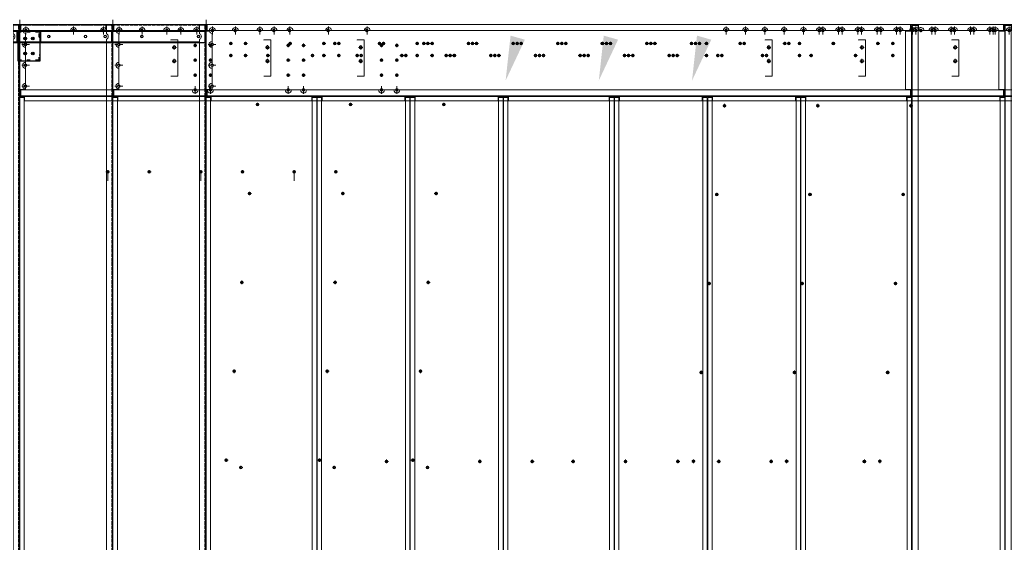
# Model space of a CAD drawing. Header units: millimetres. Extents: x -664124 to 30784, y -141094 to 22397.
# Drawn here: x -662424 to -659109, y -139088 to -137328 of the extents above; entities that cross this region are included whole.
import ezdxf

# ---------------------------------------------------------------- set-up
doc = ezdxf.new("R2010")
doc.units = ezdxf.units.MM
for name, pattern in [('DASHDOT', [18.5, 12, -3, 0.5, -3]), ('DASHED', [15, 12, -3]), ('DASHSPACE', [30, 12, -18])]:
    doc.linetypes.add(name, pattern=pattern)
doc.layers.add('냉각탑_dim', color=1, linetype='Continuous')

# ---------------------------------------------------------------- blocks, each defined once
blk = doc.blocks.new('5679796')
at = {"color": 7, "lineweight": 13, "ltscale": 0.027667}
for p, q in [((165481.5, 14310.4), (165481.5, 14327)), ((165483.5, 14310.4), (165483.5, 14327)), ((165481.5, 13335.8), (165481.5, 13352.4)), ((165483.5, 13335.8), (165483.5, 13352.4))]:
    blk.add_line(p, q, dxfattribs=at)
at = {"color": 7, "lineweight": 13, "ltscale": 0.061}
for p, q in [((165520.1, 14327.5), (165483.5, 14327.5)), ((165483.5, 13335.3), (165520.1, 13335.3))]:
    blk.add_line(p, q, dxfattribs=at)
at = {"color": 7, "lineweight": 13, "ltscale": 0.031833}
for p, q in [((165483.5, 14308.4), (165483.5, 14327.5)), ((165483.5, 13335.3), (165483.5, 13354.4))]:
    blk.add_line(p, q, dxfattribs=at)
at = {"color": 7, "lineweight": 13, "ltscale": 0.060846}
blk.add_line((165483.6, 14327.5), (165520.1, 14327.5), dxfattribs=at)
at = {"color": 7, "lineweight": 13, "ltscale": 0.058667}
for p, q in [((165484.9, 14330.4), (165520.1, 14330.4)), ((165520.1, 14328.4), (165484.9, 14328.4)), ((165520.1, 13334.4), (165484.9, 13334.4)), ((165484.9, 13332.4), (165520.1, 13332.4))]:
    blk.add_line(p, q, dxfattribs=at)
at = {"color": 7, "lineweight": 13, "ltscale": 0.004007}
for p, q in [((165522.5, 14328.4), (165520.1, 14328.4)), ((165522.5, 13334.4), (165520.1, 13334.4))]:
    blk.add_line(p, q, dxfattribs=at)
at = {"color": 7, "lineweight": 13, "ltscale": 0.0015}
for p, q in [((165520.1, 14328.4), (165520.1, 14327.5)), ((165520.1, 14327.5), (165520.1, 14328.4)), ((165520.1, 13335.3), (165520.1, 13334.4)), ((165520.1, 13334.4), (165520.1, 13335.3))]:
    blk.add_line(p, q, dxfattribs=at)
at = {"color": 7, "lineweight": 13}
for p, q in [((165520.1, 14327.5), (165520.1, 13965.9)), ((165523.5, 14327), (165523.5, 13335.8)), ((165481.5, 14308.4), (165481.5, 13965.9)), ((165481.5, 14308.4), (165481.5, 13965.9)), ((165484.9, 14308.4), (165484.9, 13965.9)), ((165481.5, 13886.9), (165481.5, 13354.4)), ((165481.5, 13886.9), (165481.5, 13354.4)), ((165484.9, 13886.9), (165484.9, 13354.4)), ((165520.1, 13886.9), (165520.1, 13335.3))]:
    blk.add_line(p, q, dxfattribs=at)
at = {"color": 7, "lineweight": 13, "ltscale": 0.001795}
for p, q in [((165522, 14328.4), (165522.9, 14329.1)), ((165522, 13334.4), (165522.9, 13333.8))]:
    blk.add_line(p, q, dxfattribs=at)
at = {"color": 7, "lineweight": 13, "ltscale": 0.003333}
for p, q in [((165483.5, 14310.4), (165481.5, 14310.4)), ((165481.5, 14308.4), (165483.5, 14308.4)), ((165483.5, 14308.4), (165481.5, 14308.4)), ((165483.5, 13352.4), (165481.5, 13352.4))]:
    blk.add_line(p, q, dxfattribs=at)
at = {"color": 7, "lineweight": 13, "ltscale": 0.003329}
blk.add_line((165483.5, 14308.4), (165483.5, 14310.4), dxfattribs=at)
at = {"color": 7, "lineweight": 13, "ltscale": 0.002333}
for p, q in [((165484.9, 14308.4), (165483.5, 14308.4)), ((165483.5, 13354.4), (165484.9, 13354.4))]:
    blk.add_line(p, q, dxfattribs=at)
for p, q in [((165481.5, 13965.9), (165523.5, 13965.9)), ((165521.5, 13886.9), (165521.5, 13965.9)), ((165481.5, 13886.9), (165523.5, 13886.9))]:
    blk.add_line(p, q)
at = {"color": 7, "lineweight": 13, "ltscale": 0.005667}
blk.add_line((165481.5, 13354.4), (165484.9, 13354.4), dxfattribs=at)
at = {"color": 7, "lineweight": 13, "ltscale": 0.003337}
blk.add_line((165483.5, 13352.4), (165483.5, 13354.4), dxfattribs=at)
at = {"color": 7, "lineweight": 13}
for centre in [(165503.5, 14306.4), (165503.5, 14116.4), (165503.5, 13736.4), (165503.5, 13546.4), (165503.5, 13356.4)]:
    blk.add_circle(centre, 3, dxfattribs=at)
for centre, radius, start, end in [((165484.9, 14327), 3.4, 90, 180), ((165484.9, 14327), 1.4, 90, 159.0752), ((165520.1, 14327), 3.4, 0, 90), ((165484.9, 13335.8), 3.4, 180, 270), ((165484.9, 13335.8), 1.4, 200.9249, 270), ((165520.1, 13335.8), 3.4, 270, 0)]:
    blk.add_arc(centre, radius, start, end, dxfattribs=at)
for points in [[(165523.5, 14327), (165523.5, 14327.3), (165523.5, 14327.6), (165523.3, 14327.8), (165523, 14328.1), (165522.7, 14328.4), (165522.6, 14328.4), (165522.6, 14328.4), (165522.5, 14328.4)], [(165523.5, 13335.8), (165523.5, 13335.6), (165523.5, 13335.3), (165523.3, 13335.1), (165523, 13334.8), (165522.7, 13334.5), (165522.6, 13334.5), (165522.6, 13334.5), (165522.5, 13334.4)]]:
    blk.add_open_spline(points, degree=5, knots=[0, 0, 0, 0, 0, 0, 4.583204, 4.583204, 4.583204, 5.126781, 5.126781, 5.126781, 5.126781, 5.126781, 5.126781], dxfattribs=at)
blk = doc.blocks.new('568596')
at = {"color": 7, "lineweight": 13, "ltscale": 0.00166}
for p, q in [((169550.9, 17462.9), (169549.9, 17462.9)), ((173046.9, 17462.9), (173047.9, 17462.9)), ((169550.9, 16620.9), (169549.9, 16620.9)), ((173046.9, 16620.9), (173047.9, 16620.9))]:
    blk.add_line(p, q, dxfattribs=at)
at = {"color": 7, "lineweight": 13, "ltscale": 0.0015}
for p, q in [((169549.9, 17462.9), (169549.9, 17462)), ((173047.9, 17462), (173047.9, 17462.9)), ((169549.9, 16621.8), (169549.9, 16620.9)), ((173047.9, 16620.9), (173047.9, 16621.8))]:
    blk.add_line(p, q, dxfattribs=at)
at = {"color": 7, "lineweight": 13}
for p, q in [((169549.9, 17462.9), (169549.9, 16621.8)), ((169549.9, 17462), (169549.9, 17436.4)), ((173046.2, 17464.9), (169551.6, 17464.9)), ((173047.9, 16621.8), (173047.9, 17462.9)), ((173047.9, 17442.9), (173047.9, 17462)), ((170022.9, 17008.9), (171222.9, 17008.9)), ((169551.6, 16618.9), (173046.2, 16618.9))]:
    blk.add_line(p, q, dxfattribs=at)
at = {"color": 7, "linetype": 'DASHED', "lineweight": 13, "ltscale": 0.003333}
for p, q in [((169551.9, 17462), (169549.9, 17462)), ((169549.9, 17445.4), (169551.9, 17445.4)), ((169549.9, 17442.9), (169551.9, 17442.9)), ((169644.9, 17464.9), (169644.9, 17462.9)), ((169650.9, 17464.9), (169650.9, 17462.9)), ((169844.9, 17464.9), (169844.9, 17462.9)), ((169850.9, 17464.9), (169850.9, 17462.9)), ((173014.9, 17464.9), (173014.9, 17462.9)), ((173020.9, 17464.9), (173020.9, 17462.9)), ((173047.9, 17462), (173045.9, 17462)), ((173047.9, 17442.9), (173045.9, 17442.9)), ((169549.9, 17436.4), (169551.9, 17436.4)), ((169549.9, 17407.4), (169551.9, 17407.4)), ((169549.9, 17398.4), (169551.9, 17398.4)), ((169549.9, 17217.4), (169551.9, 17217.4)), ((169549.9, 17208.4), (169551.9, 17208.4)), ((169549.9, 17027.4), (169551.9, 17027.4)), ((169549.9, 17018.4), (169551.9, 17018.4)), ((169549.9, 16837.4), (169551.9, 16837.4)), ((169549.9, 16828.4), (169551.9, 16828.4)), ((173047.9, 16727.9), (173045.9, 16727.9)), ((173047.9, 16709.9), (173045.9, 16709.9)), ((169549.9, 16647.4), (169551.9, 16647.4)), ((169549.9, 16640.9), (169551.9, 16640.9)), ((169549.9, 16638.4), (169551.9, 16638.4)), ((169551.9, 16621.8), (169549.9, 16621.8)), ((169644.9, 16620.9), (169644.9, 16618.9)), ((169650.9, 16620.9), (169650.9, 16618.9)), ((169844.9, 16620.9), (169844.9, 16618.9)), ((169850.9, 16620.9), (169850.9, 16618.9)), ((170044.9, 16620.9), (170044.9, 16618.9)), ((170050.9, 16620.9), (170050.9, 16618.9)), ((170244.9, 16620.9), (170244.9, 16618.9)), ((170250.9, 16620.9), (170250.9, 16618.9)), ((170444.9, 16620.9), (170444.9, 16618.9)), ((170450.9, 16620.9), (170450.9, 16618.9)), ((170644.9, 16620.9), (170644.9, 16618.9)), ((170650.9, 16620.9), (170650.9, 16618.9)), ((170844.9, 16620.9), (170844.9, 16618.9)), ((170850.9, 16620.9), (170850.9, 16618.9)), ((171044.9, 16620.9), (171044.9, 16618.9)), ((171050.9, 16620.9), (171050.9, 16618.9)), ((171244.9, 16620.9), (171244.9, 16618.9)), ((171250.9, 16620.9), (171250.9, 16618.9)), ((171444.9, 16620.9), (171444.9, 16618.9)), ((171450.9, 16620.9), (171450.9, 16618.9)), ((171644.9, 16620.9), (171644.9, 16618.9)), ((171650.9, 16620.9), (171650.9, 16618.9)), ((171844.9, 16620.9), (171844.9, 16618.9)), ((171850.9, 16620.9), (171850.9, 16618.9)), ((172044.9, 16620.9), (172044.9, 16618.9)), ((172050.9, 16620.9), (172050.9, 16618.9)), ((172244.9, 16620.9), (172244.9, 16618.9)), ((172250.9, 16620.9), (172250.9, 16618.9)), ((172444.9, 16620.9), (172444.9, 16618.9)), ((172450.9, 16620.9), (172450.9, 16618.9)), ((172644.9, 16620.9), (172644.9, 16618.9)), ((172650.9, 16620.9), (172650.9, 16618.9)), ((172844.9, 16620.9), (172844.9, 16618.9)), ((172850.9, 16620.9), (172850.9, 16618.9)), ((173014.9, 16620.9), (173014.9, 16618.9)), ((173020.9, 16620.9), (173020.9, 16618.9)), ((173047.9, 16640.9), (173045.9, 16640.9)), ((173047.9, 16621.8), (173045.9, 16621.8))]:
    blk.add_line(p, q, dxfattribs=at)
at = {"color": 7, "lineweight": 13, "ltscale": 0.001174}
for p, q in [((169550.9, 17462.9), (169551.6, 17462.9)), ((173046.9, 17462.9), (173046.2, 17462.9)), ((169550.9, 16620.9), (169551.6, 16620.9)), ((173046.9, 16620.9), (173046.2, 16620.9))]:
    blk.add_line(p, q, dxfattribs=at)
at = {"color": 7, "lineweight": 13, "ltscale": 0.002252}
for p, q in [((169551.6, 17464.9), (169551.6, 17463.6)), ((173046.2, 17464.9), (173046.2, 17463.6)), ((169551.6, 16618.9), (169551.6, 16620.3)), ((173046.2, 16618.9), (173046.2, 16620.3))]:
    blk.add_line(p, q, dxfattribs=at)
at = {"color": 7, "lineweight": 13, "ltscale": 0.002009}
for p, q in [((169551.6, 17462.4), (169551.6, 17463.6)), ((173046.2, 17462.4), (173046.2, 17463.6)), ((169551.6, 16621.5), (169551.6, 16620.3)), ((173046.2, 16621.5), (173046.2, 16620.3))]:
    blk.add_line(p, q, dxfattribs=at)
at = {"color": 7, "linetype": 'DASHED', "lineweight": 13}
for p, q in [((173046.2, 17462.9), (169551.6, 17462.9)), ((169551.9, 17464.9), (169551.9, 16621.8)), ((169551.9, 17462), (169551.9, 17436.4)), ((170044.9, 17464.9), (170044.9, 17462.9)), ((170050.9, 17464.9), (170050.9, 17462.9)), ((170244.9, 17464.9), (170244.9, 17462.9)), ((170250.9, 17464.9), (170250.9, 17462.9)), ((170444.9, 17464.9), (170444.9, 17462.9)), ((170450.9, 17464.9), (170450.9, 17462.9)), ((170644.9, 17464.9), (170644.9, 17462.9)), ((170650.9, 17464.9), (170650.9, 17462.9)), ((170844.9, 17464.9), (170844.9, 17462.9)), ((170850.9, 17464.9), (170850.9, 17462.9)), ((171044.9, 17464.9), (171044.9, 17462.9)), ((171050.9, 17464.9), (171050.9, 17462.9)), ((171244.9, 17464.9), (171244.9, 17462.9)), ((171250.9, 17464.9), (171250.9, 17462.9)), ((171444.9, 17464.9), (171444.9, 17462.9)), ((171450.9, 17464.9), (171450.9, 17462.9)), ((171644.9, 17464.9), (171644.9, 17462.9)), ((171650.9, 17464.9), (171650.9, 17462.9)), ((171844.9, 17464.9), (171844.9, 17462.9)), ((171850.9, 17464.9), (171850.9, 17462.9)), ((172044.9, 17464.9), (172044.9, 17462.9)), ((172050.9, 17464.9), (172050.9, 17462.9)), ((172244.9, 17464.9), (172244.9, 17462.9)), ((172250.9, 17464.9), (172250.9, 17462.9)), ((172444.9, 17464.9), (172444.9, 17462.9)), ((172450.9, 17464.9), (172450.9, 17462.9)), ((172644.9, 17464.9), (172644.9, 17462.9)), ((172650.9, 17464.9), (172650.9, 17462.9)), ((172844.9, 17464.9), (172844.9, 17462.9)), ((172850.9, 17464.9), (172850.9, 17462.9)), ((173045.9, 16621.8), (173045.9, 17464.9)), ((173045.9, 17442.9), (173045.9, 17462)), ((169551.6, 16620.9), (173046.2, 16620.9))]:
    blk.add_line(p, q, dxfattribs=at)
at = {"color": 7, "linetype": 'DASHED', "lineweight": 13, "ltscale": 0.001183}
for p, q in [((169551.6, 17462.9), (169552.3, 17462.9)), ((173046.2, 17462.9), (173045.5, 17462.9)), ((169551.6, 16620.9), (169552.3, 16620.9)), ((173046.2, 16620.9), (173045.5, 16620.9))]:
    blk.add_line(p, q, dxfattribs=at)
at = {"color": 7, "linetype": 'DASHED', "lineweight": 13, "ltscale": 0.001406}
for p, q in [((169551.6, 17462.4), (169551.6, 17461.5)), ((173046.2, 17462.4), (173046.2, 17461.5)), ((169551.6, 16621.5), (169551.6, 16622.3)), ((173046.2, 16621.5), (173046.2, 16622.3))]:
    blk.add_line(p, q, dxfattribs=at)
at = {"color": 7, "linetype": 'DASHED', "lineweight": 13, "ltscale": 0.027667}
for p, q in [((169551.6, 17444.9), (169551.6, 17461.5)), ((173046.2, 17461.5), (173046.2, 17444.9)), ((169551.6, 16622.3), (169551.6, 16638.9)), ((173046.2, 16638.9), (173046.2, 16622.3))]:
    blk.add_line(p, q, dxfattribs=at)
at = {"color": 7, "lineweight": 13, "ltscale": 0.058667}
for p, q in [((173046.2, 17444.9), (169551.6, 17444.9)), ((169553.3, 17442.9), (169569.9, 17442.9)), ((169569.9, 17444.9), (169569.9, 16640.9)), ((173027.9, 16640.9), (173027.9, 17444.9)), ((173045.9, 17442.9), (173027.9, 17442.9)), ((170022.9, 16658.9), (170022.9, 17008.9)), ((171222.9, 16658.9), (171222.9, 17008.9)), ((170022.9, 16658.9), (171222.9, 16658.9)), ((169917.7, 16638.9), (169551.6, 16638.9)), ((169569.9, 16640.9), (169551.9, 16640.9)), ((169999.2, 16638.9), (169936.1, 16638.9)), ((170016.6, 16638.9), (170039.2, 16638.9)), ((170056.6, 16638.9), (170269.2, 16638.9)), ((170286.6, 16638.9), (170499.2, 16638.9)), ((170516.6, 16638.9), (170729.2, 16638.9)), ((170746.6, 16638.9), (170959.2, 16638.9)), ((170976.6, 16638.9), (171189.2, 16638.9)), ((171206.6, 16638.9), (171229.2, 16638.9)), ((171246.6, 16638.9), (172998.7, 16638.9)), ((173017.1, 16638.9), (173046.2, 16638.9)), ((173045.9, 16640.9), (173027.9, 16640.9))]:
    blk.add_line(p, q, dxfattribs=at)
at = {"color": 7, "linetype": 'DASHED', "lineweight": 13, "ltscale": 0.0015}
for p, q in [((169551.9, 17462.9), (169551.9, 17462)), ((173045.9, 17462), (173045.9, 17462.9)), ((169551.9, 16621.8), (169551.9, 16620.9)), ((173045.9, 16620.9), (173045.9, 16621.8))]:
    blk.add_line(p, q, dxfattribs=at)
at = {"color": 7, "linetype": 'DASHED', "lineweight": 13, "ltscale": 0.002333}
for p, q in [((169551.9, 17442.9), (169553.3, 17442.9)), ((173045.9, 17442.9), (173044.5, 17442.9)), ((173045.9, 16640.9), (173044.5, 16640.9))]:
    blk.add_line(p, q, dxfattribs=at)
at = {"color": 7, "lineweight": 13, "ltscale": 0.058667}
for centre in [(169926.9, 17402.9), (173007.9, 17402.9), (173007.9, 17022.9), (173007.9, 16832.9), (169926.9, 16642.9), (170007.9, 16643.9), (170047.9, 16643.9), (170277.9, 16643.9), (170507.9, 16643.9), (170737.9, 16643.9), (170967.9, 16643.9), (171197.9, 16643.9), (171237.9, 16643.9), (173007.9, 16642.9)]:
    blk.add_circle(centre, 4.5, dxfattribs=at)
at = {"color": 7, "lineweight": 13}
for centre in [(169926.9, 17212.9), (169926.9, 17022.9), (170007.9, 17023.9), (170047.9, 17023.9), (170277.9, 17023.9), (170507.9, 17023.9), (170737.9, 17023.9), (170967.9, 17023.9), (171197.9, 17023.9), (171237.9, 17023.9), (169926.9, 16832.9), (170007.9, 16833.9), (171237.9, 16833.9)]:
    blk.add_circle(centre, 4.5, dxfattribs=at)
for centre in [(172950.9, 17225.4), (173000.7, 17225.4), (172950.9, 17200.4), (173000.7, 17200.4)]:
    blk.add_circle(centre, 4.5)
at = {"color": 7, "lineweight": 13, "ltscale": 0.058667}
for centre, start, end in [((169926.9, 16642.9), 203.5779, 336.4221), ((170007.9, 16643.9), 209.9997, 330.0003), ((170047.9, 16643.9), 209.9997, 330.0003), ((170277.9, 16643.9), 209.9997, 330.0003), ((170507.9, 16643.9), 209.9997, 330.0003), ((170737.9, 16643.9), 209.9997, 330.0003), ((170967.9, 16643.9), 209.9997, 330.0003), ((171197.9, 16643.9), 209.9997, 330.0003), ((171237.9, 16643.9), 209.9997, 330.0003), ((173007.9, 16642.9), 203.5782, 336.4218)]:
    blk.add_arc(centre, 10, start, end, dxfattribs=at)
at = {"color": 7, "lineweight": 13}
for points in [[(169553.3, 17461.5), (169552.8, 17461.8), (169552.3, 17462.1), (169551.8, 17462.4), (169551.3, 17462.6), (169550.9, 17462.9)], [(169553.3, 17461.5), (169553, 17462), (169552.6, 17462.4), (169552.3, 17462.8), (169552, 17463.2), (169551.6, 17463.6)], [(173044.5, 17461.5), (173044.8, 17462), (173045.2, 17462.4), (173045.5, 17462.8), (173045.9, 17463.2), (173046.2, 17463.6)], [(173044.5, 17461.5), (173045, 17461.8), (173045.6, 17462.1), (173046.1, 17462.4), (173046.5, 17462.6), (173046.9, 17462.9)], [(169553.3, 16622.3), (169552.8, 16622.1), (169552.3, 16621.8), (169551.8, 16621.5), (169551.3, 16621.2), (169550.9, 16620.9)], [(169553.3, 16622.3), (169553, 16621.9), (169552.6, 16621.5), (169552.3, 16621), (169552, 16620.6), (169551.6, 16620.3)], [(173044.5, 16622.3), (173045, 16622.1), (173045.6, 16621.8), (173046.1, 16621.5), (173046.5, 16621.2), (173046.9, 16620.9)], [(173044.5, 16622.3), (173044.8, 16621.9), (173045.2, 16621.5), (173045.5, 16621), (173045.9, 16620.6), (173046.2, 16620.3)]]:
    blk.add_open_spline(points, degree=5, dxfattribs=at)
at = {"color": 7, "linetype": 'DASHED', "lineweight": 13}
for points in [[(169553.3, 17461.5), (169553, 17461.7), (169552.6, 17461.9), (169552.3, 17462.1), (169551.9, 17462.2), (169551.6, 17462.4)], [(169553.3, 17461.5), (169553.1, 17461.8), (169552.9, 17462.1), (169552.7, 17462.4), (169552.5, 17462.6), (169552.3, 17462.9)], [(173044.5, 17461.5), (173044.7, 17461.8), (173044.9, 17462.1), (173045.2, 17462.4), (173045.3, 17462.6), (173045.5, 17462.9)], [(173044.5, 17461.5), (173044.8, 17461.7), (173045.2, 17461.9), (173045.5, 17462.1), (173045.9, 17462.2), (173046.2, 17462.4)], [(169553.3, 16622.3), (169553, 16622.1), (169552.6, 16622), (169552.3, 16621.8), (169551.9, 16621.6), (169551.6, 16621.5)], [(169553.3, 16622.3), (169553.1, 16622), (169552.9, 16621.8), (169552.7, 16621.5), (169552.5, 16621.2), (169552.3, 16620.9)], [(173044.5, 16622.3), (173044.7, 16622), (173044.9, 16621.8), (173045.2, 16621.5), (173045.3, 16621.2), (173045.5, 16620.9)], [(173044.5, 16622.3), (173044.8, 16622.1), (173045.2, 16622), (173045.5, 16621.8), (173045.9, 16621.6), (173046.2, 16621.5)]]:
    blk.add_open_spline(points, degree=5, dxfattribs=at)
blk = doc.blocks.new('769475')
for p, q in [((158713.7, 15280), (158713.7, 15180)), ((158788.7, 15280), (158713.7, 15280)), ((158788.7, 15180), (158788.7, 15280)), ((158713.7, 15180), (158788.7, 15180))]:
    blk.add_line(p, q)
at = {"color": 5, "linetype": 'DASHSPACE'}
for p, q in [((158785.5, 15276.8), (158713.7, 15276.8)), ((158716.9, 15280), (158716.9, 15180)), ((158785.5, 15260), (158785.5, 15276.8)), ((158785.5, 15260), (158788.7, 15260)), ((158785.5, 15180), (158785.5, 15200)), ((158785.5, 15200), (158788.7, 15200)), ((158713.7, 15183.2), (158788.7, 15183.2))]:
    blk.add_line(p, q, dxfattribs=at)
for centre in [(158738.7, 15254.8), (158763.7, 15254.8), (158738.7, 15205), (158763.7, 15205)]:
    blk.add_circle(centre, 3)
blk = doc.blocks.new('1')
at = {"lineweight": 20}
for p, q in [((11470.3, 12781.4), (11470.3, 12801)), ((11473.8, 12784.9), (9770.3, 12784.9))]:
    blk.add_line(p, q, dxfattribs=at)
at = {"color": 7, "lineweight": 20, "ltscale": 0.4625}
for p, q in [((11470.3, 12781.4), (11470.3, 12762.9)), ((11472.3, 12762.9), (11472.3, 12781.4)), ((14468.3, 12781.4), (14468.3, 12762.9)), ((14470.3, 12762.9), (14470.3, 12781.4)), ((14475.8, 12784.9), (14494.3, 12784.9)), ((14494.3, 12782.9), (14475.8, 12782.9)), ((11470.3, 12566.9), (11470.3, 12548.4)), ((11472.3, 12548.4), (11472.3, 12566.9)), ((14468.3, 12566.9), (14468.3, 12548.4)), ((14470.3, 12548.4), (14470.3, 12566.9))]:
    blk.add_line(p, q, dxfattribs=at)
at = {"color": 7, "lineweight": 20, "ltscale": 0.05}
for p, q in [((11472.3, 12781.4), (11470.3, 12781.4)), ((14468.3, 12781.4), (14470.3, 12781.4)), ((14475.8, 12784.9), (14475.8, 12782.9)), ((11472.3, 12548.4), (11470.3, 12548.4)), ((11512.3, 12542.9), (11512.3, 12544.9)), ((11808.3, 12544.9), (11808.3, 12542.9)), ((11830.3, 12544.9), (11830.3, 12542.9)), ((11852.3, 12544.9), (11852.3, 12542.9)), ((11942.1, 12542.9), (11942.1, 12544.9)), ((12003.3, 12542.9), (12003.3, 12544.9)), ((12033.3, 12544.9), (12033.3, 12542.9)), ((12035.3, 12542.9), (12035.3, 12544.9)), ((12037.3, 12544.9), (12037.3, 12542.9)), ((12039.3, 12544.9), (12039.3, 12542.9)), ((12136.8, 12542.9), (12136.8, 12544.9)), ((12138.8, 12544.9), (12138.8, 12542.9)), ((13942.1, 12542.9), (13942.1, 12544.9)), ((14468.3, 12548.4), (14470.3, 12548.4))]:
    blk.add_line(p, q, dxfattribs=at)
at = {"color": 7, "lineweight": 20, "ltscale": 0.0375}
for p, q in [((11472.3, 12781.4), (11473.8, 12781.4)), ((14468.3, 12781.4), (14466.8, 12781.4)), ((14475.8, 12782.9), (14475.8, 12781.4)), ((11472.3, 12548.4), (11473.8, 12548.4)), ((11473.4, 12541.3), (11473.4, 12539.8)), ((12466.2, 12541.3), (12466.2, 12539.8)), ((12473.9, 12541.3), (12473.9, 12539.8)), ((13466.7, 12541.3), (13466.7, 12539.8)), ((13474.4, 12541.3), (13474.4, 12539.8)), ((14468.3, 12548.4), (14466.8, 12548.4)), ((14467.2, 12541.3), (14467.2, 12539.8)), ((12470.8, 11337.9), (12469.3, 11337.9)), ((13471.3, 11337.9), (13469.8, 11337.9)), ((12470.8, 11293.9), (12469.3, 11293.9)), ((12470.8, 11276.9), (12469.3, 11276.9)), ((13471.3, 11293.9), (13469.8, 11293.9)), ((13471.3, 11276.9), (13469.8, 11276.9))]:
    blk.add_line(p, q, dxfattribs=at)
at = {"color": 7, "lineweight": 20}
for p, q in [((14466.8, 12784.9), (11473.8, 12784.9)), ((14472.3, 9340.4), (14472.3, 12781.4)), ((14492.3, 12781.4), (14492.3, 9340.4)), ((14494.3, 12784.9), (14948.3, 12784.9)), ((11470.3, 12762.9), (11470.3, 12566.9)), ((11490.3, 12727.9), (11490.3, 12755)), ((11501.3, 12764.9), (11641.3, 12764.9)), ((11661.3, 12764.9), (11742.3, 12764.9)), ((11762.3, 12764.9), (11872.3, 12764.9)), ((11892.3, 12764.9), (12002.3, 12764.9)), ((11978.5, 12733.5), (12002.1, 12733.5)), ((12002.1, 12733.5), (12002.1, 12611.9)), ((12022.3, 12764.9), (13836.8, 12764.9)), ((13856.8, 12764.9), (13901.8, 12764.9)), ((13921.8, 12764.9), (13966.8, 12764.9)), ((13978.5, 12733.5), (14002.1, 12733.5)), ((13986.8, 12764.9), (14031.8, 12764.9)), ((14002.1, 12733.5), (14002.1, 12611.9)), ((14051.8, 12764.9), (14096.8, 12764.9)), ((14116.8, 12764.9), (14161.8, 12764.9)), ((14181.8, 12764.9), (14226.8, 12764.9)), ((14246.8, 12764.9), (14291.8, 12764.9)), ((14311.8, 12764.9), (14356.8, 12764.9)), ((14376.8, 12764.9), (14421.8, 12764.9)), ((14441.8, 12764.9), (14466.8, 12764.9)), ((14450.3, 12762.9), (14450.3, 12566.9)), ((14470.3, 12566.9), (14470.3, 12762.9)), ((14512.3, 12764.9), (14742.3, 12764.9)), ((14762.3, 12764.9), (14948.3, 12764.9)), ((11490.3, 12657.9), (11490.3, 12707.9)), ((11490.3, 12587.9), (11490.3, 12637.9)), ((12002.1, 12611.9), (11978.5, 12611.9)), ((14002.1, 12611.9), (13978.5, 12611.9)), ((11470.3, 12539.8), (11470.3, 9690)), ((12050.3, 12564.9), (11473.8, 12564.9)), ((11473.8, 12544.9), (14466.8, 12544.9)), ((11485.3, 9690), (11485.3, 12539.8)), ((11486.9, 12542.9), (12452.7, 12542.9)), ((12101.8, 12564.9), (12070.3, 12564.9)), ((14466.8, 12564.9), (12121.8, 12564.9)), ((12454.3, 12539.8), (12454.3, 9690)), ((12469.3, 9690), (12469.3, 12539.8)), ((12470.8, 12539.8), (12470.8, 9690)), ((12485.8, 9690), (12485.8, 12539.8)), ((12487.4, 12542.9), (13453.2, 12542.9)), ((13454.8, 12539.8), (13454.8, 9690)), ((13469.8, 9690), (13469.8, 12539.8)), ((13471.3, 12539.8), (13471.3, 9690)), ((13486.3, 9690), (13486.3, 12539.8)), ((13487.9, 12542.9), (14453.7, 12542.9)), ((14455.3, 12539.8), (14455.3, 9690)), ((14470.3, 9690), (14470.3, 12539.8)), ((12452.7, 12527.9), (11486.9, 12527.9)), ((13453.2, 12527.9), (12487.4, 12527.9)), ((14453.7, 12527.9), (13487.9, 12527.9))]:
    blk.add_line(p, q, dxfattribs=at)
at = {"color": 7, "lineweight": 20, "ltscale": 0.0875}
for p, q in [((11473.8, 12784.9), (11473.8, 12781.4)), ((14466.8, 12784.9), (14466.8, 12781.4)), ((14472.3, 12781.4), (14475.8, 12781.4)), ((14494.3, 12784.9), (14494.3, 12781.4)), ((11470.3, 12762.9), (11473.8, 12762.9)), ((14470.3, 12762.9), (14466.8, 12762.9)), ((11470.3, 12566.9), (11473.8, 12566.9)), ((14470.3, 12566.9), (14466.8, 12566.9)), ((11473.8, 12544.9), (11473.8, 12548.4)), ((14466.8, 12544.9), (14466.8, 12548.4))]:
    blk.add_line(p, q, dxfattribs=at)
at = {"color": 7, "lineweight": 20, "ltscale": 0.4125}
for p, q in [((11473.8, 12781.4), (11473.8, 12764.9)), ((14466.8, 12764.9), (14466.8, 12781.4)), ((14475.8, 12781.4), (14492.3, 12781.4)), ((14466.8, 12762.9), (14450.3, 12762.9)), ((11473.8, 12566.9), (11490.3, 12566.9)), ((14450.3, 12566.9), (14466.8, 12566.9)), ((11473.8, 12564.9), (11473.8, 12548.4)), ((14466.8, 12548.4), (14466.8, 12564.9))]:
    blk.add_line(p, q, dxfattribs=at)
at = {"color": 7, "linetype": 'DASHDOT', "lineweight": 20}
for p, q in [((11491.3, 12777.9), (11491.3, 12751.9)), ((11651.3, 12777.9), (11651.3, 12751.9)), ((11752.3, 12777.9), (11752.3, 12751.9)), ((11882.3, 12777.9), (11882.3, 12751.9)), ((12012.3, 12777.9), (12012.3, 12751.9)), ((13846.8, 12777.9), (13846.8, 12751.9)), ((13911.8, 12777.9), (13911.8, 12751.9)), ((13976.8, 12777.9), (13976.8, 12751.9)), ((14041.8, 12777.9), (14041.8, 12751.9)), ((14106.8, 12777.9), (14106.8, 12751.9)), ((14171.8, 12777.9), (14171.8, 12751.9)), ((14236.8, 12777.9), (14236.8, 12751.9)), ((14301.8, 12777.9), (14301.8, 12751.9)), ((14366.8, 12777.9), (14366.8, 12751.9)), ((14431.8, 12777.9), (14431.8, 12751.9)), ((14752.3, 12777.9), (14752.3, 12751.9)), ((11504.3, 12764.9), (11478.3, 12764.9)), ((11664.3, 12764.9), (11638.3, 12764.9)), ((11765.3, 12764.9), (11739.3, 12764.9)), ((11895.3, 12764.9), (11869.3, 12764.9)), ((12025.3, 12764.9), (11999.3, 12764.9)), ((13859.8, 12764.9), (13833.8, 12764.9)), ((13924.8, 12764.9), (13898.8, 12764.9)), ((13989.8, 12764.9), (13963.8, 12764.9)), ((14054.8, 12764.9), (14028.8, 12764.9)), ((14119.8, 12764.9), (14093.8, 12764.9)), ((14184.8, 12764.9), (14158.8, 12764.9)), ((14249.8, 12764.9), (14223.8, 12764.9)), ((14314.8, 12764.9), (14288.8, 12764.9)), ((14379.8, 12764.9), (14353.8, 12764.9)), ((14444.8, 12764.9), (14418.8, 12764.9)), ((14765.3, 12764.9), (14739.3, 12764.9)), ((11503.3, 12717.9), (11477.3, 12717.9)), ((11490.3, 12730.9), (11490.3, 12704.9)), ((11503.3, 12647.9), (11477.3, 12647.9)), ((11490.3, 12660.9), (11490.3, 12634.9)), ((11503.3, 12577.9), (11477.3, 12577.9)), ((11490.3, 12590.9), (11490.3, 12564.9)), ((12060.3, 12577.9), (12060.3, 12551.9)), ((12111.8, 12577.9), (12111.8, 12551.9)), ((12073.3, 12564.9), (12047.3, 12564.9)), ((12124.8, 12564.9), (12098.8, 12564.9))]:
    blk.add_line(p, q, dxfattribs=at)
at = {"color": 7, "linetype": 'DASHDOT', "lineweight": 20, "ltscale": 0.292505}
for p, q in [((11751.3, 12770.8), (11751.3, 12759.1)), ((11881.3, 12770.8), (11881.3, 12759.1)), ((12011.3, 12770.8), (12011.3, 12759.1)), ((14502.3, 12770.8), (14502.3, 12759.1)), ((12060.3, 12720.8), (12060.3, 12709.1)), ((12111.8, 12720.8), (12111.8, 12709.1)), ((12180.3, 12726.8), (12180.3, 12715.1)), ((12230.3, 12726.8), (12230.3, 12715.1)), ((12380.3, 12726.8), (12380.3, 12715.1)), ((12530.3, 12726.8), (12530.3, 12715.1)), ((12680.3, 12726.8), (12680.3, 12715.1)), ((12830.3, 12726.8), (12830.3, 12715.1)), ((12980.3, 12726.8), (12980.3, 12715.1)), ((13130.3, 12726.8), (13130.3, 12715.1)), ((13280.3, 12726.8), (13280.3, 12715.1)), ((13430.3, 12726.8), (13430.3, 12715.1)), ((13580.3, 12726.8), (13580.3, 12715.1)), ((13730.3, 12726.8), (13730.3, 12715.1)), ((13780.3, 12726.8), (13780.3, 12715.1)), ((12060.3, 12670.8), (12060.3, 12659.1)), ((12111.8, 12670.8), (12111.8, 12659.1)), ((12180.3, 12686.8), (12180.3, 12675.1)), ((12230.3, 12686.8), (12230.3, 12675.1)), ((12305.3, 12686.8), (12305.3, 12675.1)), ((12455.3, 12686.8), (12455.3, 12675.1)), ((12605.3, 12686.8), (12605.3, 12675.1)), ((12755.3, 12686.8), (12755.3, 12675.1)), ((12905.3, 12686.8), (12905.3, 12675.1)), ((13055.3, 12686.8), (13055.3, 12675.1)), ((13205.3, 12686.8), (13205.3, 12675.1)), ((13355.3, 12686.8), (13355.3, 12675.1)), ((13505.3, 12686.8), (13505.3, 12675.1)), ((13655.3, 12686.8), (13655.3, 12675.1)), ((13780.3, 12686.8), (13780.3, 12675.1)), ((12060.3, 12620.8), (12060.3, 12609.1)), ((12111.8, 12620.8), (12111.8, 12609.1)), ((11766.3, 12295.3), (11766.3, 12283.6)), ((11906.3, 12295.3), (11906.3, 12283.6)), ((12217.6, 11924), (12217.6, 11912.3)), ((12191.5, 11625.2), (12191.5, 11613.5)), ((12165.3, 11326.3), (12165.3, 11314.6))]:
    blk.add_line(p, q, dxfattribs=at)
at = {"color": 7, "lineweight": 20, "ltscale": 0.2625}
blk.add_line((14494.3, 12770.9), (14494.3, 12781.4), dxfattribs=at)
at = {"color": 7, "lineweight": 20, "ltscale": 0.1875}
blk.add_line((11473.8, 12764.9), (11481.3, 12764.9), dxfattribs=at)
at = {"color": 7, "lineweight": 20, "ltscale": 0.192551}
blk.add_line((11481.5, 12762.9), (11473.8, 12762.9), dxfattribs=at)
at = {"color": 7, "linetype": 'DASHDOT', "lineweight": 20, "ltscale": 0.292499}
for p, q in [((11757.2, 12764.9), (11745.5, 12764.9)), ((11887.2, 12764.9), (11875.5, 12764.9)), ((12017.2, 12764.9), (12005.5, 12764.9)), ((12066.2, 12714.9), (12054.5, 12714.9)), ((12117.7, 12714.9), (12106, 12714.9)), ((12186.2, 12720.9), (12174.5, 12720.9)), ((12236.2, 12720.9), (12224.5, 12720.9)), ((12386.2, 12720.9), (12374.5, 12720.9)), ((12536.2, 12720.9), (12524.5, 12720.9)), ((12686.2, 12720.9), (12674.5, 12720.9)), ((12836.2, 12720.9), (12824.5, 12720.9)), ((12986.2, 12720.9), (12974.5, 12720.9)), ((13136.2, 12720.9), (13124.5, 12720.9)), ((13286.2, 12720.9), (13274.5, 12720.9)), ((13436.2, 12720.9), (13424.5, 12720.9)), ((12186.2, 12680.9), (12174.5, 12680.9)), ((12236.2, 12680.9), (12224.5, 12680.9)), ((12311.2, 12680.9), (12299.5, 12680.9)), ((12461.2, 12680.9), (12449.5, 12680.9)), ((12611.2, 12680.9), (12599.5, 12680.9)), ((12761.2, 12680.9), (12749.5, 12680.9)), ((12911.2, 12680.9), (12899.5, 12680.9)), ((13061.2, 12680.9), (13049.5, 12680.9)), ((13211.2, 12680.9), (13199.5, 12680.9)), ((13361.2, 12680.9), (13349.5, 12680.9)), ((12066.2, 12664.9), (12054.5, 12664.9)), ((12117.7, 12664.9), (12106, 12664.9)), ((12066.2, 12614.9), (12054.5, 12614.9)), ((12117.7, 12614.9), (12106, 12614.9)), ((12275.8, 12515.9), (12264.1, 12515.9)), ((12269.9, 12521.7), (12269.9, 12510)), ((13841.5, 12517.9), (13841.5, 12506.2)), ((11772.2, 12289.4), (11760.5, 12289.4)), ((11912.2, 12289.4), (11900.5, 12289.4)), ((12249.6, 12217), (12237.9, 12217)), ((12243.8, 12222.9), (12243.8, 12211.2)), ((13815.4, 12219.1), (13815.4, 12207.4)), ((12223.5, 11918.2), (12211.8, 11918.2)), ((13789.2, 11920.2), (13789.2, 11908.5)), ((12197.3, 11619.3), (12185.6, 11619.3)), ((13768.9, 11615.5), (13757.2, 11615.5)), ((13763.1, 11621.4), (13763.1, 11609.7)), ((12171.2, 11320.4), (12159.5, 11320.4)), ((12704.6, 11322.2), (12704.6, 11310.5)), ((13194.6, 11322.2), (13194.6, 11310.5)), ((13684.6, 11322.2), (13684.6, 11310.5)), ((13742.8, 11316.6), (13731.1, 11316.6)), ((13736.9, 11322.5), (13736.9, 11310.8)), ((12220.6, 11295.7), (12208.9, 11295.7)), ((12214.7, 11301.6), (12214.7, 11289.9))]:
    blk.add_line(p, q, dxfattribs=at)
at = {"color": 7, "lineweight": 20, "ltscale": 0.023431}
for p, q in [((11978.5, 12732.5), (11978.5, 12733.5)), ((13978.5, 12732.5), (13978.5, 12733.5))]:
    blk.add_line(p, q, dxfattribs=at)
at = {"color": 7, "lineweight": 20, "ltscale": 0.012499}
for p, q in [((14472.3, 12744.9), (14471.8, 12744.9)), ((14472.3, 12742.9), (14471.8, 12742.9))]:
    blk.add_line(p, q, dxfattribs=at)
at = {"color": 7, "linetype": 'DASHDOT', "lineweight": 20, "ltscale": 0.2925}
for p, q in [((14508.2, 12764.9), (14496.5, 12764.9)), ((13586.2, 12720.9), (13574.5, 12720.9)), ((13736.2, 12720.9), (13724.5, 12720.9)), ((13786.2, 12720.9), (13774.5, 12720.9)), ((13511.2, 12680.9), (13499.5, 12680.9)), ((13661.2, 12680.9), (13649.5, 12680.9)), ((13786.2, 12680.9), (13774.5, 12680.9)), ((13847.4, 12512.1), (13835.7, 12512.1)), ((13821.2, 12213.2), (13809.5, 12213.2)), ((13795.1, 11914.4), (13783.4, 11914.4)), ((13690.5, 11316.3), (13678.8, 11316.3))]:
    blk.add_line(p, q, dxfattribs=at)
at = {"color": 7, "linetype": 'DASHDOT', "lineweight": 20, "ltscale": 0.357501}
for p, q in [((11997.5, 12707.9), (11983.2, 12707.9)), ((11997.5, 12661.9), (11983.2, 12661.9))]:
    blk.add_line(p, q, dxfattribs=at)
at = {"color": 7, "linetype": 'DASHDOT', "lineweight": 20, "ltscale": 0.357495}
for p, q in [((11990.3, 12715.1), (11990.3, 12700.8)), ((13990.3, 12715.1), (13990.3, 12700.8)), ((11990.3, 12669.1), (11990.3, 12654.8)), ((13990.3, 12669.1), (13990.3, 12654.8))]:
    blk.add_line(p, q, dxfattribs=at)
at = {"color": 7, "linetype": 'DASHDOT', "lineweight": 20, "ltscale": 0.3575}
for p, q in [((13997.5, 12707.9), (13983.2, 12707.9)), ((13997.5, 12661.9), (13983.2, 12661.9))]:
    blk.add_line(p, q, dxfattribs=at)
at = {"color": 7, "lineweight": 20, "ltscale": 0.053766}
for p, q in [((12059.3, 12667.7), (12061.4, 12667.7)), ((12110.8, 12667.7), (12112.9, 12667.7))]:
    blk.add_line(p, q, dxfattribs=at)
at = {"color": 7, "lineweight": 20, "ltscale": 0.025}
blk.add_line((11490.3, 12566.9), (11490.3, 12567.9), dxfattribs=at)
at = {"color": 7, "lineweight": 20, "ltscale": 0.214999}
blk.add_line((11470.3, 12548.4), (11470.3, 12539.8), dxfattribs=at)
at = {"color": 7, "lineweight": 20, "ltscale": 0.0775}
for p, q in [((11470.3, 12539.8), (11473.4, 12539.8)), ((11486.9, 12542.9), (11486.9, 12539.8)), ((12452.7, 12542.9), (12452.7, 12539.8)), ((12469.3, 12539.8), (12466.2, 12539.8)), ((12470.8, 12539.8), (12473.9, 12539.8)), ((12487.4, 12542.9), (12487.4, 12539.8)), ((13453.2, 12542.9), (13453.2, 12539.8)), ((13469.8, 12539.8), (13466.7, 12539.8)), ((13471.3, 12539.8), (13474.4, 12539.8)), ((13487.9, 12542.9), (13487.9, 12539.8)), ((14453.7, 12542.9), (14453.7, 12539.8)), ((14470.3, 12539.8), (14467.2, 12539.8))]:
    blk.add_line(p, q, dxfattribs=at)
at = {"color": 7, "lineweight": 20, "ltscale": 0.3375}
for p, q in [((11486.9, 12542.9), (11473.4, 12542.9)), ((11473.4, 12541.3), (11486.9, 12541.3)), ((12466.2, 12542.9), (12452.7, 12542.9)), ((12452.7, 12541.3), (12466.2, 12541.3)), ((12487.4, 12542.9), (12473.9, 12542.9)), ((12473.9, 12541.3), (12487.4, 12541.3)), ((13466.7, 12542.9), (13453.2, 12542.9)), ((13453.2, 12541.3), (13466.7, 12541.3)), ((13487.9, 12542.9), (13474.4, 12542.9)), ((13474.4, 12541.3), (13487.9, 12541.3)), ((14467.2, 12542.9), (14453.7, 12542.9)), ((14453.7, 12541.3), (14467.2, 12541.3))]:
    blk.add_line(p, q, dxfattribs=at)
at = {"color": 7, "lineweight": 20, "ltscale": 0.04}
for p, q in [((11473.4, 12542.9), (11473.4, 12541.3)), ((12466.2, 12542.9), (12466.2, 12541.3)), ((12473.9, 12542.9), (12473.9, 12541.3)), ((13466.7, 12542.9), (13466.7, 12541.3)), ((13474.4, 12542.9), (13474.4, 12541.3)), ((14467.2, 12542.9), (14467.2, 12541.3))]:
    blk.add_line(p, q, dxfattribs=at)
at = {"color": 7, "lineweight": 20, "ltscale": 0.2975}
for p, q in [((11485.3, 12539.8), (11473.4, 12539.8)), ((11486.9, 12527.9), (11486.9, 12539.8)), ((12452.7, 12527.9), (12452.7, 12539.8)), ((12466.2, 12539.8), (12454.3, 12539.8)), ((12485.8, 12539.8), (12473.9, 12539.8)), ((12487.4, 12527.9), (12487.4, 12539.8)), ((13453.2, 12527.9), (13453.2, 12539.8)), ((13466.7, 12539.8), (13454.8, 12539.8)), ((13486.3, 12539.8), (13474.4, 12539.8)), ((13487.9, 12527.9), (13487.9, 12539.8)), ((14453.7, 12527.9), (14453.7, 12539.8)), ((14467.2, 12539.8), (14455.3, 12539.8))]:
    blk.add_line(p, q, dxfattribs=at)
at = {"color": 7, "lineweight": 20, "ltscale": 0.049997}
for p, q in [((11972.1, 12544.9), (11972.1, 12542.9)), ((13972.1, 12544.9), (13972.1, 12542.9))]:
    blk.add_line(p, q, dxfattribs=at)
at = {"color": 7, "lineweight": 20, "ltscale": 0.050191}
for p, q in [((12289.1, 12544.9), (12289.2, 12542.9)), ((12291.2, 12542.9), (12291.1, 12544.9)), ((12298.7, 12544.9), (12298.5, 12542.9)), ((12908.3, 12544.9), (12908.1, 12542.9)), ((12908.1, 12542.9), (12908.3, 12544.9)), ((13213.1, 12544.9), (13212.9, 12542.9)), ((13212.9, 12542.9), (13213.1, 12544.9))]:
    blk.add_line(p, q, dxfattribs=at)
at = {"color": 7, "lineweight": 20, "ltscale": 0.05019}
blk.add_line((13822.5, 12542.9), (13822.7, 12544.9), dxfattribs=at)
at = {"color": 7, "lineweight": 20, "ltscale": 0.04994}
blk.add_line((13972.1, 12544.9), (13972.1, 12542.9), dxfattribs=at)
at = {"color": 7, "linetype": 'DASHDOT', "lineweight": 20, "ltscale": 0.195001}
for p, q in [((12273.9, 12515.7), (12266.1, 12515.7)), ((12270, 12519.6), (12270, 12511.8)), ((11766.4, 12293.1), (11766.4, 12285.3)), ((11910.3, 12289.2), (11902.5, 12289.2)), ((11906.4, 12293.1), (11906.4, 12285.3)), ((12247.8, 12216.9), (12240, 12216.9)), ((12243.9, 12220.8), (12243.9, 12213)), ((13817.6, 12213.2), (13809.8, 12213.2)), ((12221.6, 11918), (12213.8, 11918)), ((12217.7, 11921.9), (12217.7, 11914.1)), ((13791.5, 11914.3), (13783.7, 11914.3)), ((12195.5, 11619.1), (12187.7, 11619.1)), ((12191.6, 11623), (12191.6, 11615.2)), ((13761.4, 11619.4), (13761.4, 11611.6)), ((12169.3, 11320.3), (12161.5, 11320.3)), ((12165.4, 11324.2), (12165.4, 11316.4)), ((13198.6, 11315.9), (13190.8, 11315.9)), ((13735.3, 11320.5), (13735.3, 11312.7))]:
    blk.add_line(p, q, dxfattribs=at)
at = {"color": 7, "linetype": 'DASHDOT', "lineweight": 20, "ltscale": 0.195}
for p, q in [((13843.8, 12512.1), (13836, 12512.1)), ((13765.3, 11615.5), (13757.5, 11615.5)), ((13739.2, 11316.6), (13731.4, 11316.6))]:
    blk.add_line(p, q, dxfattribs=at)
at = {"color": 7, "linetype": 'DASHDOT', "lineweight": 20, "ltscale": 0.194995}
for p, q in [((13839.9, 12516), (13839.9, 12508.2)), ((11770.3, 12289.2), (11762.5, 12289.2)), ((13813.7, 12217.1), (13813.7, 12209.3)), ((13787.6, 11918.2), (13787.6, 11910.4)), ((13194.7, 11319.8), (13194.7, 11312))]:
    blk.add_line(p, q, dxfattribs=at)
at = {"color": 0, "lineweight": 20}
blk.add_line((11766.4, 12289.4), (11766.4, 12259.4), dxfattribs=at)
at = {"color": 7, "linetype": 'DASHDOT', "lineweight": 20, "ltscale": 0.292502}
for p, q in [((12710.5, 11316.3), (12698.8, 11316.3)), ((13200.5, 11316.3), (13188.8, 11316.3))]:
    blk.add_line(p, q, dxfattribs=at)
at = {"color": 7, "lineweight": 20}
for centre, radius in [((11491.3, 12764.9), 4.5), ((11491.3, 12764.9), 3), ((11651.3, 12764.9), 4.5), ((11651.3, 12764.9), 3), ((11751.3, 12764.9), 4.5), ((11751.3, 12764.9), 3), ((11881.3, 12764.9), 4.5), ((11881.3, 12764.9), 3), ((12011.3, 12764.9), 4.5), ((12011.3, 12764.9), 3), ((13846.8, 12764.9), 4.5), ((13846.8, 12764.9), 3), ((13911.8, 12764.9), 4.5), ((13911.8, 12764.9), 3), ((13976.8, 12764.9), 4.5), ((13976.8, 12764.9), 3), ((14041.8, 12764.9), 4.5), ((14041.8, 12764.9), 3), ((14106.8, 12764.9), 4.5), ((14106.8, 12764.9), 3), ((14171.8, 12764.9), 4.5), ((14171.8, 12764.9), 3), ((14236.8, 12764.9), 4.5), ((14236.8, 12764.9), 3), ((14301.8, 12764.9), 4.5), ((14301.8, 12764.9), 3), ((14366.8, 12764.9), 4.5), ((14366.8, 12764.9), 3), ((14431.8, 12764.9), 4.5), ((14431.8, 12764.9), 3), ((14502.3, 12764.9), 4.5), ((14502.3, 12764.9), 3), ((14752.3, 12764.9), 4.5), ((14752.3, 12764.9), 3), ((11490.3, 12717.9), 4.5), ((11490.3, 12717.9), 3), ((11990.3, 12707.9), 5.5), ((11990.3, 12707.9), 4.5), ((12060.3, 12714.9), 4.5), ((12060.3, 12714.9), 3), ((12111.8, 12714.9), 4.5), ((12111.8, 12714.9), 3), ((12180.3, 12720.9), 4.5), ((12180.3, 12720.9), 3), ((12230.3, 12720.9), 4.5), ((12230.3, 12720.9), 3), ((12380.3, 12720.9), 4.5), ((12380.3, 12720.9), 3), ((12530.3, 12720.9), 4.5), ((12530.3, 12720.9), 3), ((12680.3, 12720.9), 4.5), ((12680.3, 12720.9), 3), ((12830.3, 12720.9), 4.5), ((12830.3, 12720.9), 3), ((12980.3, 12720.9), 4.5), ((12980.3, 12720.9), 3), ((13130.3, 12720.9), 4.5), ((13130.3, 12720.9), 3), ((13280.3, 12720.9), 4.5), ((13280.3, 12720.9), 3), ((13430.3, 12720.9), 4.5), ((13430.3, 12720.9), 3), ((13580.3, 12720.9), 4.5), ((13580.3, 12720.9), 3), ((13730.3, 12720.9), 4.5), ((13730.3, 12720.9), 3), ((13780.3, 12720.9), 4.5), ((13780.3, 12720.9), 3), ((13990.3, 12707.9), 5.5), ((13990.3, 12707.9), 4.5), ((11990.3, 12661.9), 5.5), ((11990.3, 12661.9), 4.5), ((12060.3, 12664.9), 4.5), ((12060.3, 12664.9), 3), ((12111.8, 12664.9), 4.5), ((12111.8, 12664.9), 3), ((12180.3, 12680.9), 4.5), ((12180.3, 12680.9), 3), ((12230.3, 12680.9), 4.5), ((12230.3, 12680.9), 3), ((12305.3, 12680.9), 4.5), ((12305.3, 12680.9), 3), ((12455.3, 12680.9), 4.5), ((12455.3, 12680.9), 3), ((12605.3, 12680.9), 4.5), ((12605.3, 12680.9), 3), ((12755.3, 12680.9), 4.5), ((12755.3, 12680.9), 3), ((12905.3, 12680.9), 4.5), ((12905.3, 12680.9), 3), ((13055.3, 12680.9), 4.5), ((13055.3, 12680.9), 3), ((13205.3, 12680.9), 4.5), ((13205.3, 12680.9), 3), ((13355.3, 12680.9), 4.5), ((13355.3, 12680.9), 3), ((13505.3, 12680.9), 4.5), ((13505.3, 12680.9), 3), ((13655.3, 12680.9), 4.5), ((13655.3, 12680.9), 3), ((13780.3, 12680.9), 4.5), ((13780.3, 12680.9), 3), ((13990.3, 12661.9), 5.5), ((13990.3, 12661.9), 4.5), ((11490.3, 12647.9), 4.5), ((11490.3, 12647.9), 3), ((12060.3, 12614.9), 4.5), ((12060.3, 12614.9), 3), ((12111.8, 12614.9), 4.5), ((12111.8, 12614.9), 3), ((11490.3, 12577.9), 4.5), ((11490.3, 12577.9), 3), ((12060.3, 12564.9), 4.5), ((12060.3, 12564.9), 3), ((12111.8, 12564.9), 4.5), ((12111.8, 12564.9), 3), ((12269.9, 12515.9), 4.5), ((12270, 12515.7), 3), ((13841.5, 12512.1), 4.5), ((11766.3, 12289.4), 4.5), ((11766.4, 12289.2), 3), ((11906.3, 12289.4), 4.5), ((11906.4, 12289.2), 3), ((12243.8, 12217), 4.5), ((12243.9, 12216.9), 3), ((13815.4, 12213.2), 4.5), ((12217.6, 11918.2), 4.5), ((12217.7, 11918), 3), ((13789.2, 11914.4), 4.5), ((12191.5, 11619.3), 4.5), ((12191.6, 11619.1), 3), ((13763.1, 11615.5), 4.5), ((12165.3, 11320.4), 4.5), ((12165.4, 11320.3), 3), ((12704.6, 11316.3), 4.5), ((13194.6, 11316.3), 4.5), ((13194.7, 11315.9), 3), ((13684.6, 11316.3), 4.5), ((13736.9, 11316.6), 4.5), ((12214.7, 11295.7), 4.5)]:
    blk.add_circle(centre, radius, dxfattribs=at)
for centre, radius, start, end in [((11473.9, 12781.4), 3.56, 91.0452, 178.9548), ((11473.9, 12781.4), 1.56, 92.3804, 177.6205), ((11491.3, 12764.9), 10, 0, 180), ((11651.3, 12764.9), 10, 0, 180), ((11752.3, 12764.9), 10, 0, 180), ((11882.3, 12764.9), 10, 0, 180), ((12012.3, 12764.9), 10, 0, 180), ((13846.8, 12764.9), 10, 0, 180), ((13911.8, 12764.9), 10, 0, 180), ((13976.8, 12764.9), 10, 0, 180), ((14041.8, 12764.9), 10, 0, 180), ((14106.8, 12764.9), 10, 0, 180), ((14171.8, 12764.9), 10, 0, 180), ((14236.8, 12764.9), 10, 0, 180), ((14301.8, 12764.9), 10, 0, 180), ((14366.8, 12764.9), 10, 0, 180), ((14431.8, 12764.9), 10, 0, 180), ((14466.8, 12781.4), 3.5, 0, 90), ((14466.8, 12781.4), 1.5, 0, 90), ((14475.8, 12781.4), 3.5, 90, 180), ((14475.8, 12781.4), 1.5, 90, 180), ((14502.3, 12764.9), 10, 0, 143.1301), ((14752.3, 12764.9), 10, 0, 180), ((11491.3, 12764.9), 10, 191.537, 264.2608), ((14471.8, 12746.4), 1.5, 180, 270), ((14471.8, 12746.4), 3.5, 244.6225, 270), ((11490.3, 12717.9), 10, 90, 270), ((11490.3, 12647.9), 10, 90, 270), ((11490.3, 12577.9), 10, 90, 270), ((12018.3, 12542.9), 6, 160.5285, 180), ((12018.3, 12542.9), 4.5, 153.6122, 180), ((12018.3, 12542.9), 4.5, 360, 26.3878), ((12018.3, 12542.9), 6, 0, 19.4715), ((12060.3, 12564.9), 10, 180, 0), ((12111.8, 12564.9), 10, 180, 0), ((13839.9, 12512.1), 3, 210.7279, 150.2124), ((13813.7, 12213.2), 3, 210.7279, 150.2124), ((13787.6, 11914.3), 3, 210.7279, 150.2124), ((13761.4, 11615.5), 3, 210.7279, 150.2124), ((13735.3, 11316.6), 3, 210.7279, 150.2124)]:
    blk.add_arc(centre, radius, start, end, dxfattribs=at)
at = {"layer": '냉각탑_dim', "lineweight": 20}
blk.add_solid([(13169.7, 12734), (13104.9, 12596.4), (13121.6, 12747.6)], dxfattribs=at)
at = {"lineweight": 20, "ltscale": 7.5, "rotation": 90}
for name, p in [('568596', (28087.3, -160263)), ('5679796', (24800.8, -152758.6))]:
    blk.add_blockref(name, p, dxfattribs=at)
at = {"lineweight": 20, "ltscale": 7.5}
blk.add_blockref('769475', (-147876.9, -2517.1), dxfattribs=at)

msp = doc.modelspace()

# ---------------------------------------------------------------- block references
at = {"lineweight": 5}
for p in [(-673894.7, -150129), (-673581.2, -150129), (-673267.6, -150129)]:
    msp.add_blockref('1', p, dxfattribs=at)

doc.saveas('drawing.dxf')
